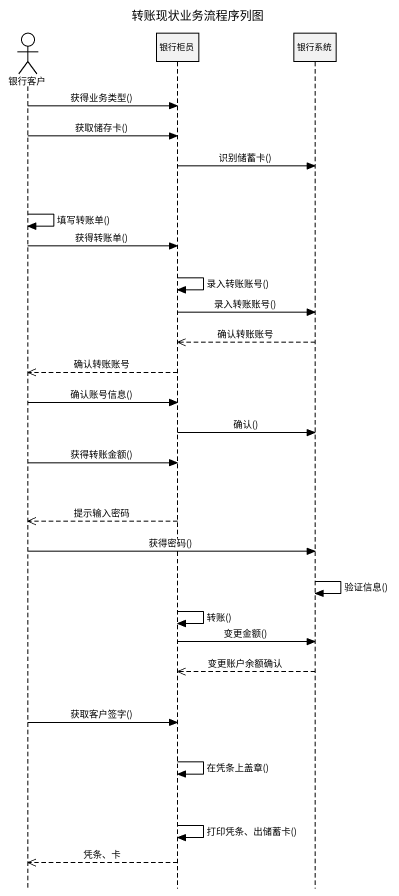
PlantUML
@startuml
title 转账现状业务流程序列图
hide footbox
actor 银行客户
participant 银行柜员
participant 银行系统

银行客户 -> 银行柜员 : 获得业务类型()
银行客户 -> 银行柜员 : 获取储存卡()
银行柜员 -> 银行系统 : 识别储蓄卡()
银行客户 -> 银行客户 : 填写转账单()
银行客户 -> 银行柜员 : 获得转账单()
银行柜员 -> 银行柜员 : 录入转账账号()
银行柜员 -> 银行系统 : 录入转账账号()
银行系统 -->> 银行柜员 : 确认转账账号
银行柜员 -->> 银行客户 : 确认转账账号
银行客户 -> 银行柜员 : 确认账号信息()
银行柜员 -> 银行系统 : 确认()
银行客户 -> 银行柜员 : 获得转账金额()
银行柜员 -->> 银行客户 : 提示输入密码
银行客户 -> 银行系统 : 获得密码()
银行系统 -> 银行系统 : 验证信息()
银行柜员 -> 银行柜员 : 转账()
银行柜员 -> 银行系统 : 变更金额()
银行系统 -->> 银行柜员 : 变更账户余额确认
银行客户 -> 银行柜员 : 获取客户签字()
银行柜员 -> 银行柜员 : 在凭条上盖章()
银行柜员 -> 银行柜员 : 打印凭条、出储蓄卡()
银行柜员 -->> 银行客户 : 凭条、卡
@enduml
